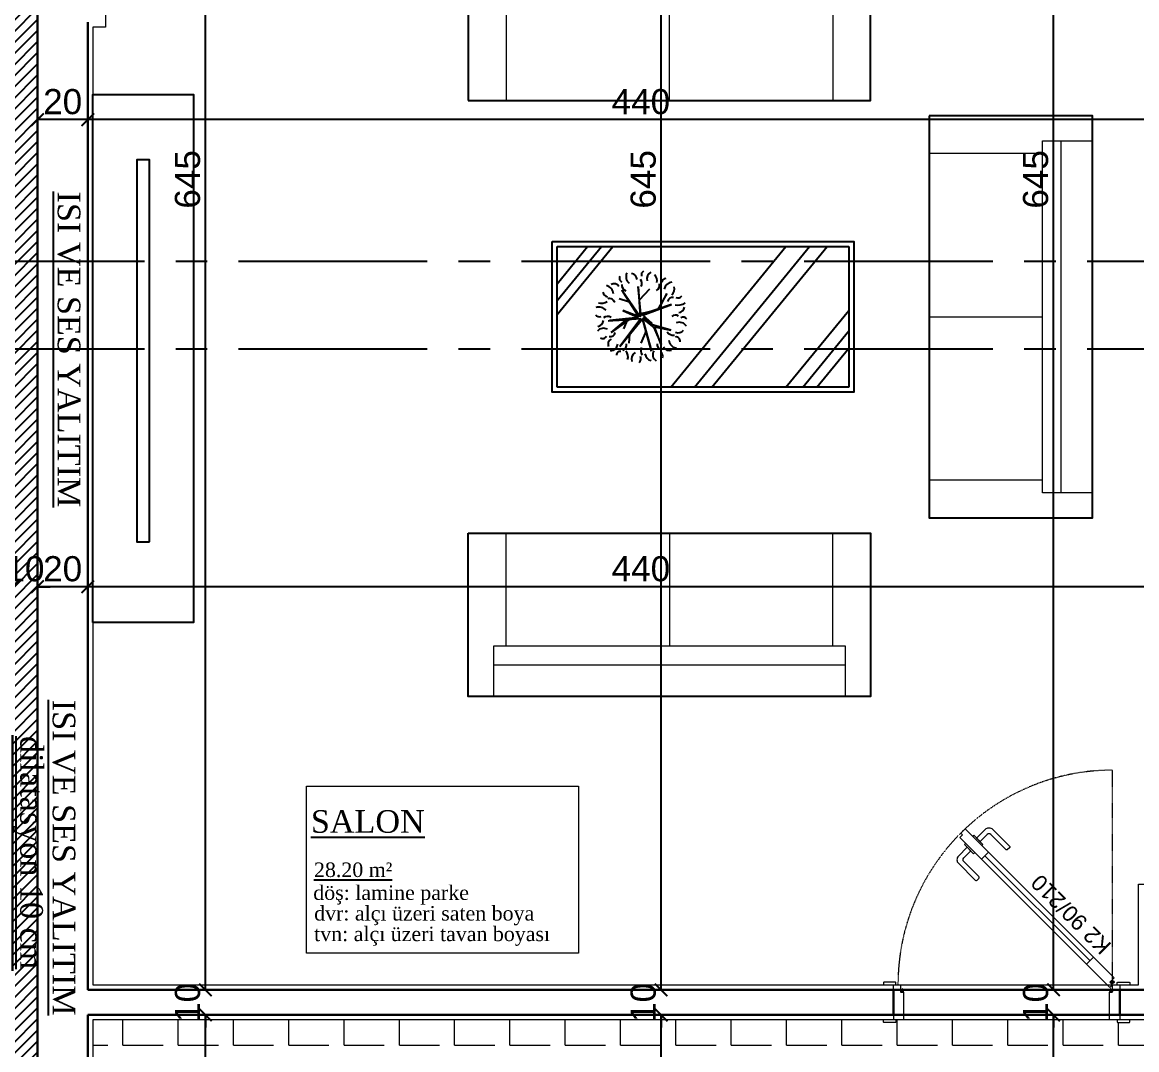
# Model space of a CAD drawing. Header units: millimetres. Extents: x 2778 to 13672, y 1832 to 5175.
# Drawn here: x 6415.5 to 6858.8, y 4131.4 to 4540.2 of the extents above; entities that cross this region are included whole.
import ezdxf

# ---------------------------------------------------------------- set-up
doc = ezdxf.new("R2010")
doc.units = ezdxf.units.MM
for name, pattern in [('CENTER2', [112.5, 75, -12.5, 12.5, -12.5]), ('DASHDOT2', [12.7, 6.35, -3.175, 0, -3.175]), ('DOTX2', [0.5, 0, -0.5])]:
    doc.linetypes.add(name, pattern=pattern)
for name, color, linetype in [('0-HSL-HTC', 7, 'Continuous'), ('7-DCR-FRN', 8, 'Continuous'), ('Yazi', 7, 'Continuous')]:
    doc.layers.add(name, color=color, linetype=linetype)
for name, color, linetype, lineweight in [('aks', 251, 'DASHDOT2', 35), ('duvar', 232, 'Continuous', 30), ('ince', 37, 'Continuous', 0), ('iz', 1, 'DOTX2', 20), ('kapı', 3, 'Continuous', 18), ('sıva iç', 21, 'Continuous', 0), ('yazı', 11, 'Continuous', 20), ('z - tarama', 251, 'Continuous', 18), ('ölçü dış', 192, 'Continuous', 20), ('ÖLÇÜ İÇ', 7, 'Continuous', 9)]:
    doc.layers.add(name, color=color, linetype=linetype, lineweight=lineweight)
doc.styles.get("Standard").update_dxf_attribs({"font": 'arial.ttf'})
doc.styles.add('Times roman', font='times.ttf')
doc.dimstyles.new('zulay iç ölçü', dxfattribs={"dimtxt": 10, "dimasz": 5, "dimexe": 0.18, "dimexo": 0, "dimgap": 2, "dimtad": 3, "dimdec": 0, "dimzin": 0, "dimdsep": 46, "dimtxsty": 'Standard', "dimblk": 'ARCHTICK', "dimcen": 0.09, "dimse1": 1, "dimse2": 1, "dimadec": 0, "dimazin": 0, "dimtfac": 1, "dimtdec": 0, "dimtix": 1, "dimtofl": 0, "dimtmove": 0, "dimatfit": 3, "dimldrblk": 'ARCHTICK', "dimfxl": 1, "dimtolj": 1, "dimtzin": 0, "dimarcsym": 0})

# ---------------------------------------------------------------- blocks, each defined once
blk = doc.blocks.new('sadsfsfsf')
at = {"layer": 'ince'}
for p, q in [((0.7, 0), (-0.7, 0)), ((0, 0.7), (0, -0.7))]:
    blk.add_line(p, q, dxfattribs=at)
for radius in [0.6, 0.45]:
    blk.add_circle((0, 0), radius, dxfattribs=at)
blk = doc.blocks.new('eddeded')
at = {"layer": 'duvar'}
for p, q in [((-48.21, 54.38), (-38.21, 54.38)), ((-48.21, -35.62), (-38.21, -35.62))]:
    blk.add_line(p, q, dxfattribs=at)
at = {"layer": 'ince'}
blk.add_line((-26.6, -23.78), (15.13, 17.96), dxfattribs=at)
for points in [[(-50.21, 53.38), (-50.96, 53.38, -0.414214), (-51.21, 53.63), (-51.21, 58.13, -0.414214), (-50.96, 58.38), (-50.21, 58.38)], [(-36.21, 53.38), (-35.46, 53.38, 0.414214), (-35.21, 53.63), (-35.21, 58.13, 0.414214), (-35.46, 58.38), (-36.21, 58.38)], [(-50.21, -34.62), (-50.96, -34.62, 0.414214), (-51.21, -34.87), (-51.21, -39.37, 0.414214), (-50.96, -39.62), (-50.21, -39.62)], [(-36.21, -34.62), (-35.46, -34.62, -0.414214), (-35.21, -34.87), (-35.21, -39.37, -0.414214), (-35.46, -39.62), (-36.21, -39.62)]]:
    blk.add_lwpolyline(points, format="xyb", dxfattribs=at)
for points in [[(-39.11, 51.33), (-39.11, 50.38), (-37.81, 50.68), (-37.81, 50.81, -0.112206), (-37.91, 50.76), (-38.72, 50.57, -0.482314), (-39.02, 50.82), (-39.02, 51.24, -0.414214), (-38.77, 51.49), (-37.97, 51.49, -0.170049), (-37.81, 51.43), (-37.81, 51.58), (-38.86, 51.58, 0.414214)], [(17.08, 23.59), (18.49, 25), (14.96, 28.54, 0.414214), (12.13, 28.54), (5.41, 21.82, 0.414214), (5.41, 21.11), (6.12, 20.4, 0.414214), (6.83, 20.4), (12.84, 26.41, -0.414214), (14.25, 26.41)], [(20.76, 19.91), (22.17, 21.32), (25.71, 17.79, -0.414214), (25.71, 14.96), (18.99, 8.24, -0.414214), (18.28, 8.24), (17.58, 8.95, -0.414214), (17.58, 9.66), (23.59, 15.67, 0.414214), (23.59, 17.08)], [(-39.11, -31.62), (-39.11, -32.57, 0.414214), (-38.86, -32.82), (-37.81, -32.82), (-37.81, -32.67, -0.170049), (-37.97, -32.73), (-38.77, -32.73, -0.414214), (-39.02, -32.48), (-39.02, -32.06, -0.482314), (-38.72, -31.81), (-37.91, -32, -0.112206), (-37.81, -32.05), (-37.81, -31.92)]]:
    blk.add_lwpolyline(points, format="xyb", close=True, dxfattribs=at)
for points in [[(20.04, 25.7), (19.62, 26.12), (15.96, 22.47), (16.38, 22.04)], [(22.87, 22.87), (23.29, 22.44), (19.64, 18.79), (19.21, 19.21)]]:
    blk.add_lwpolyline(points, dxfattribs=at)
at = {"layer": 'iz', "ltscale": 0.1}
for p, q in [((-48.21, -35.62), (-48.21, 54.38)), ((-38.21, -35.62), (-38.21, 54.38)), ((-36.21, -32.82), (49.19, -32.82))]:
    blk.add_line(p, q, dxfattribs=at)
blk.add_arc((-36.22, -32.83), 85.41, 0.0042, 89.9958, dxfattribs=at)
at = {"layer": 'kapı'}
for p, q in [((13.72, 19.37), (16.54, 16.54)), ((-28.02, -22.36), (-25.19, -25.19))]:
    blk.add_line(p, q, dxfattribs=at)
for points in [[(-36.21, 54.38), (-36.21, 51.58), (-38.86, 51.58, 0.414214), (-39.11, 51.33), (-39.11, 50.38), (-50.21, 50.38), (-50.21, 54.38)], [(-50.21, -35.62), (-50.21, -31.62), (-39.11, -31.62), (-39.11, -32.57, 0.414214), (-38.86, -32.82), (-36.21, -32.82), (-36.21, -35.62), (-36.21, -35.62)]]:
    blk.add_lwpolyline(points, format="xyb", dxfattribs=at)
blk.add_lwpolyline([(-36.21, -32.82), (-35.15, -31.76), (-33.46, -33.46), (25.87, 25.87), (24.17, 27.57), (23.47, 26.86), (22.33, 27.99), (-37.35, -31.69), (-36.21, -32.82)], dxfattribs=at)
at = {"layer": 'sıva iç'}
for p, q in [((-48.21, 54.38), (-50.21, 54.38)), ((-38.21, 54.38), (-36.21, 54.38)), ((-48.21, -35.62), (-50.21, -35.62)), ((-36.21, -35.62), (-38.21, -35.62))]:
    blk.add_line(p, q, dxfattribs=at)
at = {"layer": 'ölçü dış'}
blk.add_line((-38.21, -35.62), (-48.21, -35.62), dxfattribs=at)
at = {"layer": 'ince', "rotation": 90}
blk.add_blockref('sadsfsfsf', (-35.15, -32.82), dxfattribs=at)
at = {"layer": 'yazı'}
blk.add_text('K2 90/210', height=6.328, rotation=45, dxfattribs=at).set_placement((-20.24, -32.71))
blk = doc.blocks.new('*U35')
at = {"layer": '7-DCR-FRN'}
for p, q in [((-13.15, 58), (-28, 45.86)), ((-0.88, 58), (-28, 35.83)), ((-6.49, 58), (-28, 40.42)), ((28, 58), (-28, 58)), ((-28, 58), (-28, -58)), ((28, -58), (28, 58)), ((0.26, 25.6), (1.41, 37.17)), ((6.31, 36.53), (0.64, 29.93)), ((1.67, 37.69), (0.65, 24.69)), ((1.41, 37.17), (1.16, 29.54)), ((1.16, 29.54), (6.31, 36.53)), ((0, 24.95), (-10.54, 32.22)), ((-10.54, 32.22), (-0.13, 25.6)), ((-5.99, 29.58), (-7.12, 33.35)), ((-0.13, 25.6), (-2.57, 31.88)), ((-2.57, 31.88), (0.26, 25.6)), ((0.64, 29.93), (4.84, 31.63)), ((0.65, 24.69), (11.81, 33.07)), ((11.81, 33.07), (0.78, 24.08)), ((6.96, 29.2), (10.52, 29.43)), ((-1.17, 24.69), (-12.05, 25.72)), ((-12.05, 25.72), (0, 24.95)), ((-6.77, 25.25), (-11.09, 21.12)), ((-4.89, 12.51), (-0.78, 24.56)), ((-0.65, 23.95), (-4.89, 12.51)), ((-0.78, 24.56), (-3.46, 17.28)), ((-2.81, 18.14), (-1.17, 24.69)), ((2.56, 20.36), (-0.65, 23.95)), ((3.38, 19.62), (0.39, 23.95)), ((0.39, 23.95), (2.56, 20.36)), ((13.61, 20.5), (0.65, 24.08)), ((0.65, 24.08), (4.25, 19.5)), ((0.78, 24.08), (13.61, 20.5)), ((5.63, 22.62), (10.52, 24.7)), ((-9.22, 14.41), (-2.81, 18.14)), ((5.38, 12.78), (3.38, 19.62)), ((11.05, 16.64), (3.99, 19.24)), ((3.99, 19.24), (5.38, 12.78)), ((4.25, 19.5), (11.05, 16.64)), ((-3.46, 17.28), (-9.22, 14.41)), ((28, 12.76), (-28, -33.02)), ((28, 3.34), (-28, -42.44)), ((28, -3.59), (-28, -49.37)), ((28, -33.01), (-2.56, -58)), ((28, -39.69), (5.6, -58)), ((28, -45.34), (12.52, -58)), ((-28, -58), (28, -58))]:
    blk.add_line(p, q, dxfattribs=at)
blk.add_lwpolyline([(-30, 60), (-30, -60), (30, -60), (30, 60)], close=True, dxfattribs=at)
blk.add_lwpolyline([(-30, 60), (-30, -60), (30, -60), (30, 60)], close=True, dxfattribs=at)
at = {"layer": '7-DCR-FRN', "extrusion": (0, 0, -1)}
for centre, major_axis, start_param, end_param in [((-9.63, 40.39), (2.99, 2.99), 0.495607, 1.356514), ((0.32, 41.56), (2.97, 2.97), 3.119665, 4.17552), ((-1.97, 41.19), (1.37, 1.37), -0.168576, 1.180577), ((0.94, 42.5), (2.13, 2.13), 0.99899, 2.174975), ((7.63, 39.52), (-2.18, 2.18), 4.963816, 6.399957), ((6.98, 39.87), (-1.18, 1.18), 1.775821, 3.472355), ((-10.78, 35.44), (-1.67, 1.67), 4.494462, 5.97098), ((-8.38, 39.81), (3.08, 3.08), 2.534785, 3.58455), ((-10.42, 37.44), (1.76, 1.76), -0.540488, 0.582887), ((-5.15, 37.17), (1.5, 1.5), 2.597457, 4.255739), ((2.26, 37.93), (-1.73, 1.73), 4.894894, 6.209265), ((5.86, 36.89), (1.46, 1.46), 0.588849, 2.139269), ((10.9, 35.62), (-1.52, 1.52), 5.94085, 7.533141), ((10.51, 36.89), (-2.14, 2.14), 2.412933, 3.806953), ((-15.38, 31.6), (-1.17, 1.17), 0.260288, 1.930326), ((-12.71, 29.84), (-1.73, 1.73), 0.71489, 2.029848), ((11.13, 32.71), (-1.65, 1.65), 2.748968, 4.071251), ((15.17, 33.03), (0.963, 0.963), 3.637708, 5.574611), ((-16, 27.21), (-2.4, 2.4), 0.343258, 1.666965), ((-14.78, 28.65), (1.72, 1.72), 2.359421, 3.812742), ((15.94, 32.92), (2.21, 2.21), 2.001057, 3.151731), ((16.74, 25.48), (2.09, 2.09), 4.465952, 5.85576), ((-16.74, 22.85), (1.17, 1.17), 4.417954, 5.883919), ((-15.15, 19.26), (2.13, 2.13), 4.435356, 5.7884), ((-13.29, 26.69), (1.7, 1.7), 1.811769, 3.074319), ((13.49, 22.17), (-1.83, 1.83), 0.269504, 1.469985), ((14.15, 19.74), (2.41, 2.41), -0.596761, 0.530229), ((16.53, 27.04), (1.65, 1.65), 1.556652, 2.67951), ((-14.51, 21.04), (1.97, 1.97), 2.029873, 3.258277), ((-12.55, 19.63), (-1.68, 1.68), 2.857787, 4.168751), ((10.84, 15.96), (1.63, 1.63), -0.835936, 0.386912), ((15.1, 17.31), (-1.9, 1.9), 0.1729, 1.85548), ((-13.63, 14.85), (1.1, 1.1), 3.912813, 5.455212), ((-10.22, 11.93), (-2.53, 2.53), 5.610896, 6.838603), ((-5.56, 12), (-1.53, 1.53), 5.385771, 6.799513), ((4.4, 11.7), (2.09, 2.09), -0.212594, 0.90159), ((9.15, 10.24), (-2.32, 2.32), 0.812708, 2.215848), ((11.02, 13.49), (-1.7, 1.7), 1.193932, 2.764391), ((15.62, 18.16), (-1.52, 1.52), 3.608489, 4.799895), ((-11.12, 14.28), (-2.11, 2.11), 3.030383, 4.209272), ((-9.53, 9.98), (1.4, 1.4), 0.378865, 1.679355), ((-9.2, 9.93), (-3.22, 3.22), 2.096822, 3.023848), ((-4.24, 9.84), (-1.84, 1.84), 2.447851, 3.758583), ((1.67, 10.9), (1.64, 1.64), 3.381045, 4.65182), ((5.54, 9.37), (2.37, 2.37), 2.915554, 4.30502), ((3.55, 9.86), (-1.98, 1.98), 1.99053, 3.233966), ((9.55, 10.6), (-1.07, 1.07), 3.690915, 5.731825), ((2.08, 7.93), (1.36, 1.36), 3.048732, 4.380826)]:
    blk.add_ellipse(centre, major_axis=major_axis, ratio=1, start_param=start_param, end_param=end_param, dxfattribs=at)
blk = doc.blocks.new('*U27')
at = {"layer": '7-DCR-FRN'}
blk.add_lwpolyline([(0, 10), (160, 10), (160, 75), (0, 75)], close=True, dxfattribs=at)
at = {"layer": '7-DCR-FRN', "lineweight": 9, "flags": 128}
blk.add_lwpolyline([(0, 10), (160, 10), (160, 75), (0, 75)], close=True, dxfattribs=at)
blk.add_lwpolyline([(0, 10), (160, 10), (160, 75), (0, 75)], close=True, dxfattribs=at)
for points in [[(10, 55), (10, 75)], [(150, 75), (150, 75), (150, 55), (150, 55)], [(150, 62.5), (10, 62.5)], [(150, 55), (10, 55)], [(15, 55), (15, 10)], [(80, 10), (80, 55)], [(145, 55), (145, 10)]]:
    blk.add_lwpolyline(points, dxfattribs=at)
blk = doc.blocks.new('*U29')
at = {"layer": '7-DCR-FRN'}
blk.add_lwpolyline([(0, 0), (210, 0), (210, 40), (0, 40)], close=True, dxfattribs=at)
blk.add_lwpolyline([(32, 22.5), (184, 22.5), (184, 17.5), (32, 17.5), (32, 22.5)], dxfattribs=at)
blk = doc.blocks.new('_ArchTick')
at = {"color": 0, "linetype": 'ByBlock', "const_width": 0.15}
blk.add_lwpolyline([(-0.5, -0.5), (0.5, 0.5)], dxfattribs=at)
blk = doc.blocks.new('*D2380')
at = {"layer": 'Defpoints', "color": 0, "transparency": 16777216}
for p in [(6488.38, 4145.23), (6488.38, 4145.23), (6486.7, 3665.23)]:
    blk.add_point(p, dxfattribs=at)
at = {"layer": 'ÖLÇÜ İÇ', "color": 0, "lineweight": -2, "transparency": 16777216}
blk.add_line((6488.38, 3665.23), (6488.38, 4145.23), dxfattribs=at)
at = {"layer": 'ÖLÇÜ İÇ', "color": 0, "lineweight": -2, "transparency": 16777216, "xscale": 5, "yscale": 5, "zscale": 5}
for p, rotation in [((6488.38, 4145.23), 90), ((6488.38, 3665.23), 270)]:
    blk.add_blockref('_ArchTick', p, dxfattribs=dict(at, rotation=rotation))
at = {"layer": 'ÖLÇÜ İÇ', "color": 0, "transparency": 16777216, "insert": (6481.28, 3905.23), "char_height": 10, "attachment_point": 5, "rotation": 90}
blk.add_mtext('\\A1;480', dxfattribs=at)
blk = doc.blocks.new('*D2381')
at = {"layer": 'Defpoints', "color": 0, "transparency": 16777216}
for p in [(6488.38, 4155.23), (6488.38, 4155.23), (6488.38, 4145.23)]:
    blk.add_point(p, dxfattribs=at)
at = {"layer": 'ÖLÇÜ İÇ', "color": 0, "lineweight": -2, "transparency": 16777216}
for p, q in [((6488.38, 4155.23), (6488.38, 4160.23)), ((6488.38, 4145.23), (6488.38, 4140.23))]:
    blk.add_line(p, q, dxfattribs=at)
at = {"layer": 'ÖLÇÜ İÇ', "color": 0, "lineweight": -2, "transparency": 16777216, "xscale": 5, "yscale": 5, "zscale": 5}
for p, rotation in [((6488.38, 4155.23), 270), ((6488.38, 4145.23), 90)]:
    blk.add_blockref('_ArchTick', p, dxfattribs=dict(at, rotation=rotation))
at = {"layer": 'ÖLÇÜ İÇ', "color": 0, "transparency": 16777216, "insert": (6481.28, 4150.23), "char_height": 10, "attachment_point": 5, "rotation": 90}
blk.add_mtext('\\A1;10', dxfattribs=at)
blk = doc.blocks.new('*D2382')
at = {"layer": 'Defpoints', "color": 0, "transparency": 16777216}
for p in [(6488.38, 4800.23), (6488.38, 4800.23), (6488.38, 4155.23)]:
    blk.add_point(p, dxfattribs=at)
at = {"layer": 'ÖLÇÜ İÇ', "color": 0, "lineweight": -2, "transparency": 16777216}
blk.add_line((6488.38, 4155.23), (6488.38, 4800.23), dxfattribs=at)
at = {"layer": 'ÖLÇÜ İÇ', "color": 0, "lineweight": -2, "transparency": 16777216, "xscale": 5, "yscale": 5, "zscale": 5}
for p, rotation in [((6488.38, 4800.23), 90), ((6488.38, 4155.23), 270)]:
    blk.add_blockref('_ArchTick', p, dxfattribs=dict(at, rotation=rotation))
at = {"layer": 'ÖLÇÜ İÇ', "color": 0, "transparency": 16777216, "insert": (6481.28, 4477.73), "char_height": 10, "attachment_point": 5, "rotation": 90}
blk.add_mtext('\\A1;645', dxfattribs=at)
blk = doc.blocks.new('*D2389')
at = {"layer": 'Defpoints', "color": 0, "transparency": 16777216}
for p in [(6669.64, 4145.23), (6669.64, 4145.23), (6662.34, 4015.23)]:
    blk.add_point(p, dxfattribs=at)
at = {"layer": 'ÖLÇÜ İÇ', "color": 0, "lineweight": -2, "transparency": 16777216}
blk.add_line((6669.64, 4015.23), (6669.64, 4145.23), dxfattribs=at)
at = {"layer": 'ÖLÇÜ İÇ', "color": 0, "lineweight": -2, "transparency": 16777216, "xscale": 5, "yscale": 5, "zscale": 5}
for p, rotation in [((6669.64, 4145.23), 90), ((6669.64, 4015.23), 270)]:
    blk.add_blockref('_ArchTick', p, dxfattribs=dict(at, rotation=rotation))
at = {"layer": 'ÖLÇÜ İÇ', "color": 0, "transparency": 16777216, "insert": (6662.53, 4080.23), "char_height": 10, "attachment_point": 5, "rotation": 90}
blk.add_mtext('\\A1;130', dxfattribs=at)
blk = doc.blocks.new('*D2390')
at = {"layer": 'Defpoints', "color": 0, "transparency": 16777216}
for p in [(6669.64, 4155.23), (6669.64, 4155.23), (6669.64, 4145.23)]:
    blk.add_point(p, dxfattribs=at)
at = {"layer": 'ÖLÇÜ İÇ', "color": 0, "lineweight": -2, "transparency": 16777216}
for p, q in [((6669.64, 4155.23), (6669.64, 4160.23)), ((6669.64, 4145.23), (6669.64, 4140.23))]:
    blk.add_line(p, q, dxfattribs=at)
at = {"layer": 'ÖLÇÜ İÇ', "color": 0, "lineweight": -2, "transparency": 16777216, "xscale": 5, "yscale": 5, "zscale": 5}
for p, rotation in [((6669.64, 4155.23), 270), ((6669.64, 4145.23), 90)]:
    blk.add_blockref('_ArchTick', p, dxfattribs=dict(at, rotation=rotation))
at = {"layer": 'ÖLÇÜ İÇ', "color": 0, "transparency": 16777216, "insert": (6662.54, 4150.23), "char_height": 10, "attachment_point": 5, "rotation": 90}
blk.add_mtext('\\A1;10', dxfattribs=at)
blk = doc.blocks.new('*D2391')
at = {"layer": 'Defpoints', "color": 0, "transparency": 16777216}
for p in [(6669.64, 4800.23), (6669.64, 4800.23), (6669.64, 4155.23)]:
    blk.add_point(p, dxfattribs=at)
at = {"layer": 'ÖLÇÜ İÇ', "color": 0, "lineweight": -2, "transparency": 16777216}
blk.add_line((6669.64, 4155.23), (6669.64, 4800.23), dxfattribs=at)
at = {"layer": 'ÖLÇÜ İÇ', "color": 0, "lineweight": -2, "transparency": 16777216, "xscale": 5, "yscale": 5, "zscale": 5}
for p, rotation in [((6669.64, 4800.23), 90), ((6669.64, 4155.23), 270)]:
    blk.add_blockref('_ArchTick', p, dxfattribs=dict(at, rotation=rotation))
at = {"layer": 'ÖLÇÜ İÇ', "color": 0, "transparency": 16777216, "insert": (6662.54, 4477.73), "char_height": 10, "attachment_point": 5, "rotation": 90}
blk.add_mtext('\\A1;645', dxfattribs=at)
blk = doc.blocks.new('*D2396')
at = {"layer": 'Defpoints', "color": 0, "transparency": 16777216}
for p in [(6825.73, 4145.23), (6825.73, 4145.23), (6825.73, 4015.23)]:
    blk.add_point(p, dxfattribs=at)
at = {"layer": 'ÖLÇÜ İÇ', "color": 0, "lineweight": -2, "transparency": 16777216}
blk.add_line((6825.73, 4015.23), (6825.73, 4145.23), dxfattribs=at)
at = {"layer": 'ÖLÇÜ İÇ', "color": 0, "lineweight": -2, "transparency": 16777216, "xscale": 5, "yscale": 5, "zscale": 5}
for p, rotation in [((6825.73, 4145.23), 90), ((6825.73, 4015.23), 270)]:
    blk.add_blockref('_ArchTick', p, dxfattribs=dict(at, rotation=rotation))
at = {"layer": 'ÖLÇÜ İÇ', "color": 0, "transparency": 16777216, "insert": (6818.62, 4080.23), "char_height": 10, "attachment_point": 5, "rotation": 90}
blk.add_mtext('\\A1;130', dxfattribs=at)
blk = doc.blocks.new('*D2397')
at = {"layer": 'Defpoints', "color": 0, "transparency": 16777216}
for p in [(6825.73, 4155.23), (6825.73, 4155.23), (6825.73, 4145.23)]:
    blk.add_point(p, dxfattribs=at)
at = {"layer": 'ÖLÇÜ İÇ', "color": 0, "lineweight": -2, "transparency": 16777216}
for p, q in [((6825.73, 4155.23), (6825.73, 4160.23)), ((6825.73, 4145.23), (6825.73, 4140.23))]:
    blk.add_line(p, q, dxfattribs=at)
at = {"layer": 'ÖLÇÜ İÇ', "color": 0, "lineweight": -2, "transparency": 16777216, "xscale": 5, "yscale": 5, "zscale": 5}
for p, rotation in [((6825.73, 4155.23), 270), ((6825.73, 4145.23), 90)]:
    blk.add_blockref('_ArchTick', p, dxfattribs=dict(at, rotation=rotation))
at = {"layer": 'ÖLÇÜ İÇ', "color": 0, "transparency": 16777216, "insert": (6818.63, 4150.23), "char_height": 10, "attachment_point": 5, "rotation": 90}
blk.add_mtext('\\A1;10', dxfattribs=at)
blk = doc.blocks.new('*D2398')
at = {"layer": 'Defpoints', "color": 0, "transparency": 16777216}
for p in [(6825.73, 4800.23), (6825.73, 4800.23), (6825.73, 4155.23)]:
    blk.add_point(p, dxfattribs=at)
at = {"layer": 'ÖLÇÜ İÇ', "color": 0, "lineweight": -2, "transparency": 16777216}
blk.add_line((6825.73, 4155.23), (6825.73, 4800.23), dxfattribs=at)
at = {"layer": 'ÖLÇÜ İÇ', "color": 0, "lineweight": -2, "transparency": 16777216, "xscale": 5, "yscale": 5, "zscale": 5}
for p, rotation in [((6825.73, 4800.23), 90), ((6825.73, 4155.23), 270)]:
    blk.add_blockref('_ArchTick', p, dxfattribs=dict(at, rotation=rotation))
at = {"layer": 'ÖLÇÜ İÇ', "color": 0, "transparency": 16777216, "insert": (6818.63, 4477.73), "char_height": 10, "attachment_point": 5, "rotation": 90}
blk.add_mtext('\\A1;645', dxfattribs=at)
blk = doc.blocks.new('*D2330')
at = {"layer": 'Defpoints', "color": 0, "transparency": 16777216}
for p in [(6441.58, 4315.62), (6441.58, 4315.62), (6881.58, 4315.62)]:
    blk.add_point(p, dxfattribs=at)
at = {"layer": 'ÖLÇÜ İÇ', "color": 0, "lineweight": -2, "transparency": 16777216}
blk.add_line((6881.58, 4315.62), (6441.58, 4315.62), dxfattribs=at)
at = {"layer": 'ÖLÇÜ İÇ', "color": 0, "lineweight": -2, "transparency": 16777216, "xscale": 5, "yscale": 5, "zscale": 5, "rotation": 180}
blk.add_blockref('_ArchTick', (6441.58, 4315.62), dxfattribs=at)
at = {"layer": 'ÖLÇÜ İÇ', "color": 0, "lineweight": -2, "transparency": 16777216, "xscale": 5, "yscale": 5, "zscale": 5}
blk.add_blockref('_ArchTick', (6881.58, 4315.62), dxfattribs=at)
at = {"layer": 'ÖLÇÜ İÇ', "color": 0, "transparency": 16777216, "insert": (6661.58, 4322.73), "char_height": 10, "attachment_point": 5}
blk.add_mtext('\\A1;440', dxfattribs=at)
blk = doc.blocks.new('*D2331')
at = {"layer": 'Defpoints', "color": 0, "transparency": 16777216}
for p in [(6421.58, 4315.62), (6421.58, 4315.62), (6441.58, 4315.62)]:
    blk.add_point(p, dxfattribs=at)
at = {"layer": 'ÖLÇÜ İÇ', "color": 0, "lineweight": -2, "transparency": 16777216}
blk.add_line((6441.58, 4315.62), (6421.58, 4315.62), dxfattribs=at)
at = {"layer": 'ÖLÇÜ İÇ', "color": 0, "lineweight": -2, "transparency": 16777216, "xscale": 5, "yscale": 5, "zscale": 5, "rotation": 180}
blk.add_blockref('_ArchTick', (6421.58, 4315.62), dxfattribs=at)
at = {"layer": 'ÖLÇÜ İÇ', "color": 0, "lineweight": -2, "transparency": 16777216, "xscale": 5, "yscale": 5, "zscale": 5}
blk.add_blockref('_ArchTick', (6441.58, 4315.62), dxfattribs=at)
at = {"layer": 'ÖLÇÜ İÇ', "color": 0, "transparency": 16777216, "insert": (6431.58, 4322.73), "char_height": 10, "attachment_point": 5}
blk.add_mtext('\\A1;20', dxfattribs=at)
blk = doc.blocks.new('*D2337')
at = {"layer": 'Defpoints', "color": 0, "transparency": 16777216}
for p in [(6441.58, 4501.49), (6441.58, 4501.49), (6881.58, 4501.49)]:
    blk.add_point(p, dxfattribs=at)
at = {"layer": 'ÖLÇÜ İÇ', "color": 0, "lineweight": -2, "transparency": 16777216}
blk.add_line((6881.58, 4501.49), (6441.58, 4501.49), dxfattribs=at)
at = {"layer": 'ÖLÇÜ İÇ', "color": 0, "lineweight": -2, "transparency": 16777216, "xscale": 5, "yscale": 5, "zscale": 5, "rotation": 180}
blk.add_blockref('_ArchTick', (6441.58, 4501.49), dxfattribs=at)
at = {"layer": 'ÖLÇÜ İÇ', "color": 0, "lineweight": -2, "transparency": 16777216, "xscale": 5, "yscale": 5, "zscale": 5}
blk.add_blockref('_ArchTick', (6881.58, 4501.49), dxfattribs=at)
at = {"layer": 'ÖLÇÜ İÇ', "color": 0, "transparency": 16777216, "insert": (6661.58, 4508.6), "char_height": 10, "attachment_point": 5}
blk.add_mtext('\\A1;440', dxfattribs=at)
blk = doc.blocks.new('*D2338')
at = {"layer": 'Defpoints', "color": 0, "transparency": 16777216}
for p in [(6421.58, 4501.49), (6421.58, 4501.49), (6441.58, 4501.49)]:
    blk.add_point(p, dxfattribs=at)
at = {"layer": 'ÖLÇÜ İÇ', "color": 0, "lineweight": -2, "transparency": 16777216}
blk.add_line((6441.58, 4501.49), (6421.58, 4501.49), dxfattribs=at)
at = {"layer": 'ÖLÇÜ İÇ', "color": 0, "lineweight": -2, "transparency": 16777216, "xscale": 5, "yscale": 5, "zscale": 5, "rotation": 180}
blk.add_blockref('_ArchTick', (6421.58, 4501.49), dxfattribs=at)
at = {"layer": 'ÖLÇÜ İÇ', "color": 0, "lineweight": -2, "transparency": 16777216, "xscale": 5, "yscale": 5, "zscale": 5}
blk.add_blockref('_ArchTick', (6441.58, 4501.49), dxfattribs=at)
at = {"layer": 'ÖLÇÜ İÇ', "color": 0, "transparency": 16777216, "insert": (6431.58, 4508.6), "char_height": 10, "attachment_point": 5}
blk.add_mtext('\\A1;20', dxfattribs=at)
blk = doc.blocks.new('*D2622')
at = {"layer": 'Defpoints', "color": 0, "transparency": 16777216}
for p in [(6411.58, 4315.62), (6421.58, 4315.62), (6421.58, 4315.62)]:
    blk.add_point(p, dxfattribs=at)
at = {"layer": 'ÖLÇÜ İÇ', "color": 0, "lineweight": -2, "transparency": 16777216}
for p, q in [((6411.58, 4315.62), (6406.58, 4315.62)), ((6421.58, 4315.62), (6426.58, 4315.62))]:
    blk.add_line(p, q, dxfattribs=at)
at = {"layer": 'ÖLÇÜ İÇ', "color": 0, "lineweight": -2, "transparency": 16777216, "xscale": 5, "yscale": 5, "zscale": 5}
blk.add_blockref('_ArchTick', (6411.58, 4315.62), dxfattribs=at)
at = {"layer": 'ÖLÇÜ İÇ', "color": 0, "lineweight": -2, "transparency": 16777216, "xscale": 5, "yscale": 5, "zscale": 5, "rotation": 180}
blk.add_blockref('_ArchTick', (6421.58, 4315.62), dxfattribs=at)
at = {"layer": 'ÖLÇÜ İÇ', "color": 0, "transparency": 16777216, "insert": (6416.58, 4322.73), "char_height": 10, "attachment_point": 5}
blk.add_mtext('\\A1;10', dxfattribs=at)

msp = doc.modelspace()

# ---------------------------------------------------------------- hatches: boundary and pattern name
at = {"layer": '0-HSL-HTC'}
h = msp.add_hatch(dxfattribs=at)
h.set_pattern_fill('ANSI31', color=2, scale=25)
h.set_pattern_definition([(45, (-1057024.509, 409725.164), (-2.209708691, 2.209708691), [])])
h.paths.add_polyline_path([(6411.58, 4690.23), (6421.58, 4690.23), (6421.58, 2620.23), (6411.58, 2620.23)])
at = {"layer": 'z - tarama', "true_color": 0xffffff}
h = msp.add_hatch(dxfattribs=at)
h.set_pattern_fill('ANGLE', scale=80, style=0)
h.set_pattern_definition([(0, (-1057024.51, 409725.164), (0, 22), [16, -6]), (90, (-1057024.51, 409725.164), (-22, 1e-15), [16, -6])])
h.paths.add_polyline_path([(7356.58, 4105.23), (7464.58, 4105.23), (7464.58, 4113.87), (7463.58, 4113.87), (7463.58, 4118.87), (7464.58, 4118.87), (7464.58, 4233.23), (7442.24, 4233.23), (7442.24, 4232.23), (7437.24, 4232.23), (7437.24, 4233.23), (7434.24, 4233.23), (7356.58, 4233.23)])
h.paths.add_polyline_path([(7356.58, 4060.23), (7464.58, 4060.23), (7464.58, 4105.23), (7356.58, 4105.23)])
h.paths.add_polyline_path([(7356.58, 4017.23), (7359.64, 4017.23), (7359.64, 4018.23), (7364.64, 4018.23), (7364.64, 4017.23), (7367.64, 4017.23), (7452.64, 4017.23), (7452.64, 4018.23), (7457.64, 4018.23), (7457.64, 4017.23), (7464.58, 4017.23), (7464.58, 4020.87), (7463.58, 4020.87), (7463.58, 4025.87), (7464.58, 4025.87), (7464.58, 4028.87), (7464.58, 4060.23), (7356.58, 4060.23)])
h.paths.add_polyline_path([(7031.58, 4017.23), (7069.16, 4017.23), (7069.16, 4018.23), (7074.16, 4018.23), (7074.16, 4017.23), (7077.16, 4017.23), (7162.16, 4017.23), (7162.16, 4018.23), (7167.16, 4018.23), (7167.16, 4017.23), (7356.58, 4017.23), (7356.58, 4060.23), (7031.58, 4060.23)])
h.paths.add_polyline_path([(7031.58, 4060.23), (7356.58, 4060.23), (7356.58, 4105.23), (7031.58, 4105.23)])
h.paths.add_polyline_path([(7031.58, 4105.23), (7356.58, 4105.23), (7356.58, 4235.23), (7341.58, 4235.23), (7341.58, 4145.23), (7031.58, 4145.23)])
h.paths.add_polyline_path([(7344.49, 4232.23), (7349.24, 4232.23), (7349.24, 4232.48, -0.414214), (7348.99, 4232.23), (7344.24, 4232.23), (7344.24, 4232.48, 0.414214)], flags=16)
h.paths.add_polyline_path([(6926.58, 4105.23), (7031.58, 4105.23), (7031.58, 4143.23), (6994.69, 4143.23), (6994.69, 4142.23), (6989.69, 4142.23), (6989.69, 4143.23), (6986.69, 4143.23), (6926.58, 4143.23)])
h.paths.add_polyline_path([(6926.58, 4060.23), (7031.58, 4060.23), (7031.58, 4105.23), (6926.58, 4105.23)])
h.paths.add_polyline_path([(6926.58, 4017.23), (7031.58, 4017.23), (7031.58, 4060.23), (6926.58, 4060.23)])
h.paths.add_polyline_path([(6881.58, 4017.23), (6926.58, 4017.23), (6926.58, 4060.23), (6881.58, 4060.23)])
h.paths.add_polyline_path([(6881.58, 4060.23), (6926.58, 4060.23), (6926.58, 4105.23), (6881.58, 4105.23)])
h.paths.add_polyline_path([(6881.58, 4105.23), (6926.58, 4105.23), (6926.58, 4143.23), (6901.69, 4143.23), (6901.69, 4142.23), (6896.69, 4142.23), (6896.69, 4143.23), (6881.58, 4143.23)])
h.paths.add_polyline_path([(6443.58, 4105.23), (6881.58, 4105.23), (6881.58, 4143.23), (6856.04, 4143.23), (6856.04, 4142.23), (6851.04, 4142.23), (6851.04, 4143.23), (6848.04, 4143.23), (6763.04, 4143.23), (6763.04, 4142.23), (6758.04, 4142.23), (6758.04, 4143.23), (6443.58, 4143.23)])
h.paths.add_polyline_path([(6592.44, 4060.23), (6881.58, 4060.23), (6881.58, 4105.23), (6443.58, 4105.23), (6443.58, 4062.23), (6448.58, 4062.23), (6448.58, 4060.23), (6482.68, 4060.23), (6482.68, 4099.49), (6592.44, 4099.49)])
h.paths.add_polyline_path([(6592.44, 4033.82), (6482.68, 4033.82), (6482.68, 4060.23), (6448.58, 4060.23), (6448.58, 4015.23), (6594.58, 4015.23), (6594.58, 4017.23), (6634.58, 4017.23), (6662.6, 4017.23), (6662.6, 4018.23), (6667.6, 4018.23), (6667.6, 4017.23), (6670.6, 4017.23), (6755.6, 4017.23), (6755.6, 4018.23), (6760.6, 4018.23), (6760.6, 4017.23), (6777.51, 4017.23), (6777.51, 4018.23), (6782.51, 4018.23), (6782.51, 4017.23), (6785.51, 4017.23), (6870.51, 4017.23), (6870.51, 4018.23), (6875.51, 4018.23), (6875.51, 4017.23), (6881.58, 4017.23), (6881.58, 4060.23), (6592.44, 4060.23)])
h.paths.add_polyline_path([(6448.58, 3955.23), (6594.58, 3955.23), (6594.58, 4015.23), (6448.58, 4015.23)])
h.paths.add_polyline_path([(6448.58, 3865.23), (6594.58, 3865.23), (6594.58, 3955.23), (6448.58, 3955.23)])
h.paths.add_polyline_path([(6448.58, 3850.23), (6594.58, 3850.23), (6594.58, 3865.23), (6448.58, 3865.23)])
h.paths.add_polyline_path([(6448.58, 3805.23), (6594.58, 3805.23), (6594.58, 3850.23), (6448.58, 3850.23)])
h.paths.add_polyline_path([(6443.58, 3667.23), (6594.58, 3667.23), (6594.58, 3805.23), (6448.58, 3805.23), (6448.58, 3803.23), (6443.58, 3803.23)])

# ---------------------------------------------------------------- linework, layer by layer
at = {"layer": 'aks', "color": 251, "linetype": 'CENTER2', "lineweight": -3}
for points in [[(6421.58, 2140.23), (6421.58, 5100.23)], [(2901.58, 4445.23), (8131.58, 4445.23)], [(2901.58, 4410.23), (8131.58, 4410.23)]]:
    msp.add_lwpolyline(points, dxfattribs=at)
at = {"layer": 'duvar', "lineweight": 30}
for p, q in [((6421.58, 4540.23), (6421.58, 4015.23)), ((6441.58, 4155.23), (6441.58, 4540.23)), ((6441.58, 4155.23), (6881.58, 4155.23)), ((6441.58, 4145.23), (6441.58, 4015.23)), ((6441.58, 4145.23), (7341.58, 4145.23))]:
    msp.add_line(p, q, dxfattribs=at)
at = {"layer": 'sıva iç'}
for points in [[(6879.58, 4798.23), (6443.58, 4798.23), (6443.58, 4692.23), (6448.58, 4692.23), (6448.58, 4538.23), (6443.58, 4538.23), (6443.58, 4157.23), (6859.58, 4157.23), (6859.58, 4197.23), (6879.58, 4197.23)], [(7464.58, 4233.23), (7343.58, 4233.23), (7343.58, 4143.23), (6443.58, 4143.23), (6443.58, 4017.23), (6448.58, 4017.23), (6448.58, 3863.23), (6443.58, 3863.23), (6443.58, 3667.23), (6634.58, 3667.23), (6634.58, 4017.23), (7464.58, 4017.23)]]:
    msp.add_lwpolyline(points, close=True, dxfattribs=at)
at = {"layer": 'yazı'}
msp.add_lwpolyline([(6528.6, 4169.86), (6528.6, 4236.29), (6636.82, 4236.29), (6636.82, 4169.86)], close=True, dxfattribs=at)
at = {"layer": 'ÖLÇÜ İÇ', "color": 3, "lineweight": 30}
msp.add_lwpolyline([(6411.58, 4690.23), (6421.58, 4690.23), (6421.58, 2620.23), (6411.58, 2620.23)], close=True, dxfattribs=at)

# ---------------------------------------------------------------- block references
at = {"xscale": -1, "rotation": 90}
msp.add_blockref('*U35', (6686.27, 4423.04), dxfattribs=at)
at = {"layer": '7-DCR-FRN'}
msp.add_blockref('*U27', (6592.94, 4499.12), dxfattribs=at)
at = {"layer": '7-DCR-FRN', "xscale": -1}
for name, p, rotation in [('*U29', (6443.58, 4301.46), 270), ('*U27', (6592.94, 4346.95), 180)]:
    msp.add_blockref(name, p, dxfattribs=dict(at, rotation=rotation))
at = {"layer": '7-DCR-FRN', "rotation": 270}
msp.add_blockref('*U27', (6766.28, 4503.04), dxfattribs=at)
at = {"layer": 'duvar', "lineweight": 30, "rotation": 90}
msp.add_blockref('eddeded', (6816.42, 4193.45), dxfattribs=at)

# ---------------------------------------------------------------- texts
at = {"layer": 'Yazi', "color": 2, "style": 'Times roman'}
for p in [(6429.62, 4472.86), (6427.62, 4270.65)]:
    msp.add_text('%%UISI VE SES YALITIM', height=8.9957, rotation=270, dxfattribs=at).set_placement(p)
at = {"layer": 'Yazi', "color": 6, "style": 'Times roman'}
msp.add_text('%%Udilatasyon 10 cm', height=8.9957, rotation=270, dxfattribs=at).set_placement((6414.72, 4256.22))
at = {"layer": 'Yazi', "style": 'Times roman'}
for s, height, p in [('%%USALON', 8.996, (6530.3, 4217.73)), ('%%U28.20 m²', 5.7665, (6531.55, 4200.13))]:
    msp.add_text(s, height=height, dxfattribs=at).set_placement(p)
at = {"layer": 'yazı', "style": 'Times roman'}
for s, p in [('döş: lamine parke', (6531.27, 4191.02)), ('dvr: alçı üzeri saten boya', (6531.62, 4182.81)), ('tvn: alçı üzeri tavan boyası', (6531.62, 4174.61))]:
    msp.add_text(s, height=5.7665, dxfattribs=at).set_placement(p)

# ---------------------------------------------------------------- dimensions: what is measured, and where the dimension line sits
at = {"layer": 'ÖLÇÜ İÇ'}
for base, p1, p2, angle, picture, middle in [((6488.38, 4800.23), (6488.38, 4155.23), (6488.38, 4800.23), 270, '*D2382', (6481.28, 4477.73)), ((6669.64, 4800.23), (6669.64, 4155.23), (6669.64, 4800.23), 270, '*D2391', (6662.54, 4477.73)), ((6825.73, 4800.23), (6825.73, 4155.23), (6825.73, 4800.23), 270, '*D2398', (6818.63, 4477.73)), ((6421.58, 4501.49), (6441.58, 4501.49), (6421.58, 4501.49), 180, '*D2338', (6431.58, 4508.6)), ((6441.58, 4501.49), (6881.58, 4501.49), (6441.58, 4501.49), 180, '*D2337', (6661.58, 4508.6)), ((6421.58, 4315.62), (6441.58, 4315.62), (6421.58, 4315.62), 180, '*D2331', (6431.58, 4322.73)), ((6441.58, 4315.62), (6881.58, 4315.62), (6441.58, 4315.62), 180, '*D2330', (6661.58, 4322.73)), ((6488.38, 4155.23), (6488.38, 4145.23), (6488.38, 4155.23), 270, '*D2381', (6481.28, 4150.23)), ((6669.64, 4155.23), (6669.64, 4145.23), (6669.64, 4155.23), 270, '*D2390', (6662.54, 4150.23)), ((6825.73, 4155.23), (6825.73, 4145.23), (6825.73, 4155.23), 270, '*D2397', (6818.63, 4150.23)), ((6488.38, 4145.23), (6486.7, 3665.23), (6488.38, 4145.23), 270, '*D2380', (6481.28, 3905.23)), ((6669.64, 4145.23), (6662.34, 4015.23), (6669.64, 4145.23), 270, '*D2389', (6662.53, 4080.23)), ((6825.73, 4145.23), (6825.73, 4015.23), (6825.73, 4145.23), 270, '*D2396', (6818.62, 4080.23))]:
    dim = msp.add_linear_dim(base=base, p1=p1, p2=p2, angle=angle, dimstyle='zulay iç ölçü', override={"dimtmove": 1}, dxfattribs=at)
    dim.commit()
    dim.dimension.update_dxf_attribs({"geometry": picture, "text_midpoint": middle})
dim = msp.add_linear_dim(base=(6421.58, 4315.62), p1=(6411.58, 4315.62), p2=(6421.58, 4315.62), dimstyle='zulay iç ölçü', override={"dimtmove": 1}, dxfattribs=at)
dim.commit()
dim.dimension.update_dxf_attribs({"geometry": '*D2622', "text_midpoint": (6416.58, 4322.73)})

doc.saveas('drawing.dxf')
